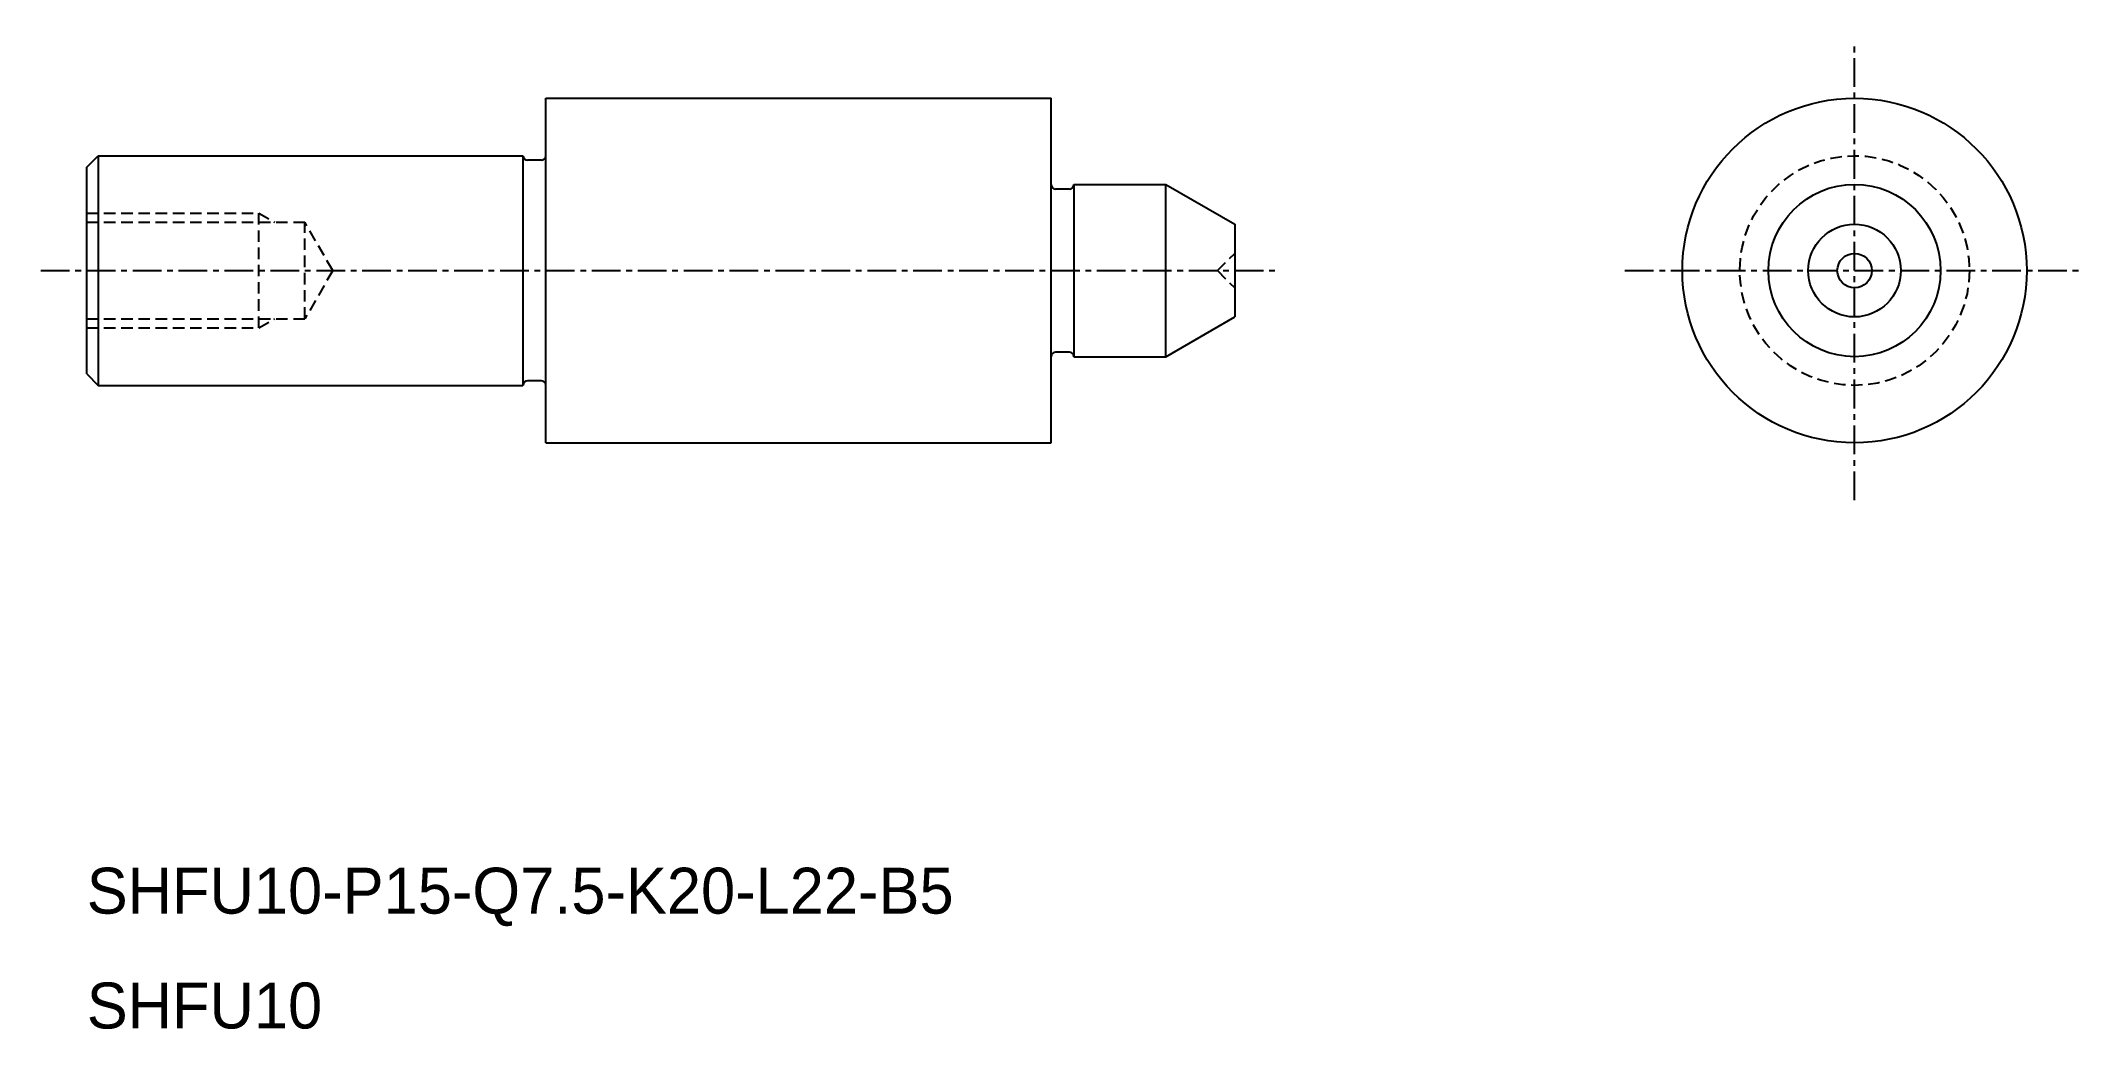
# Model space of a CAD drawing. Extents: x -854.4 to -765.4, y -527.8 to -484.7.
import ezdxf

# ---------------------------------------------------------------- set-up
doc = ezdxf.new("R2010")
doc.units = 0
doc.linetypes.add('CENTER', pattern=[2, 1.25, -0.25, 0.25, -0.25])
doc.linetypes.add('DASHED', pattern=[0.75, 0.5, -0.25])
doc.layers.get('0').update_dxf_attribs({"linetype": 'CONTINUOUS'})
doc.layers.add('CENTER', color=1, linetype='CENTER')

msp = doc.modelspace()

# ---------------------------------------------------------------- linework, layer by layer
at = {"color": 7, "linetype": 'CONTINUOUS'}
for p, q in [((-832.386, -487.231), (-810.386, -487.231)), ((-832.386, -502.231), (-832.386, -487.231)), ((-810.386, -502.231), (-810.386, -487.231)), ((-852.386, -490.231), (-851.886, -489.731)), ((-852.386, -499.231), (-852.386, -490.231)), ((-851.886, -489.731), (-851.886, -499.731)), ((-851.886, -489.731), (-833.386, -489.731)), ((-833.386, -489.731), (-833.386, -499.731)), ((-832.586, -489.931), (-833.186, -489.931)), ((-809.586, -491.181), (-810.186, -491.181)), ((-809.386, -490.981), (-805.386, -490.981)), ((-809.386, -490.981), (-809.386, -498.481)), ((-809.386, -491.081), (-809.386, -490.981)), ((-809.386, -490.981), (-809.386, -490.981)), ((-805.386, -498.481), (-805.386, -490.981)), ((-805.386, -490.981), (-802.386, -492.713)), ((-802.386, -492.713), (-802.386, -496.748)), ((-805.386, -498.481), (-802.386, -496.748)), ((-809.586, -498.281), (-810.186, -498.281)), ((-809.386, -498.381), (-809.386, -498.481)), ((-852.386, -499.231), (-851.886, -499.731)), ((-809.386, -498.481), (-805.386, -498.481)), ((-809.386, -498.481), (-809.386, -498.481)), ((-851.886, -499.731), (-833.386, -499.731)), ((-832.586, -499.531), (-833.186, -499.531)), ((-832.386, -502.231), (-810.386, -502.231))]:
    msp.add_line(p, q, dxfattribs=at)
at = {"color": 3, "linetype": 'DASHED'}
for p, q in [((-852.386, -492.231), (-844.886, -492.231)), ((-852.386, -492.631), (-842.886, -492.631)), ((-844.886, -492.231), (-844.193, -492.631)), ((-844.886, -497.231), (-844.886, -492.231)), ((-841.673, -494.731), (-842.886, -492.631)), ((-842.886, -496.831), (-842.886, -492.631)), ((-841.673, -494.731), (-842.886, -496.831)), ((-803.136, -494.731), (-802.386, -493.981)), ((-803.136, -494.731), (-802.386, -495.481)), ((-852.386, -496.831), (-842.886, -496.831)), ((-852.386, -497.231), (-844.886, -497.231)), ((-844.886, -497.231), (-844.193, -496.831))]:
    msp.add_line(p, q, dxfattribs=at)
at = {"color": 7, "linetype": 'CONTINUOUS'}
for radius in [7.5, 3.75, 2.018, 0.75]:
    msp.add_circle((-775.386, -494.731), radius, dxfattribs=at)
at = {"color": 3, "linetype": 'DASHED'}
msp.add_circle((-775.386, -494.731), 5, dxfattribs=at)
at = {"color": 7, "linetype": 'CONTINUOUS'}
for centre, start, end in [((-833.186, -489.731), 180, 270), ((-832.586, -489.731), 270, 0), ((-810.186, -490.981), 180, 270), ((-809.586, -490.981), 270, 0), ((-810.186, -498.481), 90, 180), ((-809.586, -498.481), 0, 90), ((-833.186, -499.731), 90, 180), ((-832.586, -499.731), 0, 90)]:
    msp.add_arc(centre, 0.2, start, end, dxfattribs=at)
at = {"layer": 'CENTER', "color": 1, "linetype": 'CENTER'}
for p, q in [((-775.386, -504.731), (-775.386, -484.731)), ((-854.386, -494.731), (-800.386, -494.731)), ((-785.386, -494.731), (-765.386, -494.731))]:
    msp.add_line(p, q, dxfattribs=at)

# ---------------------------------------------------------------- texts
at = {"color": 7, "linetype": 'CONTINUOUS'}
for s, p in [('SHFU10-P15-Q7.5-K20-L22-B5', (-852.386, -522.731)), ('SHFU10', (-852.386, -527.731))]:
    msp.add_text(s, height=2, dxfattribs=at).set_placement(p)

doc.saveas('drawing.dxf')
